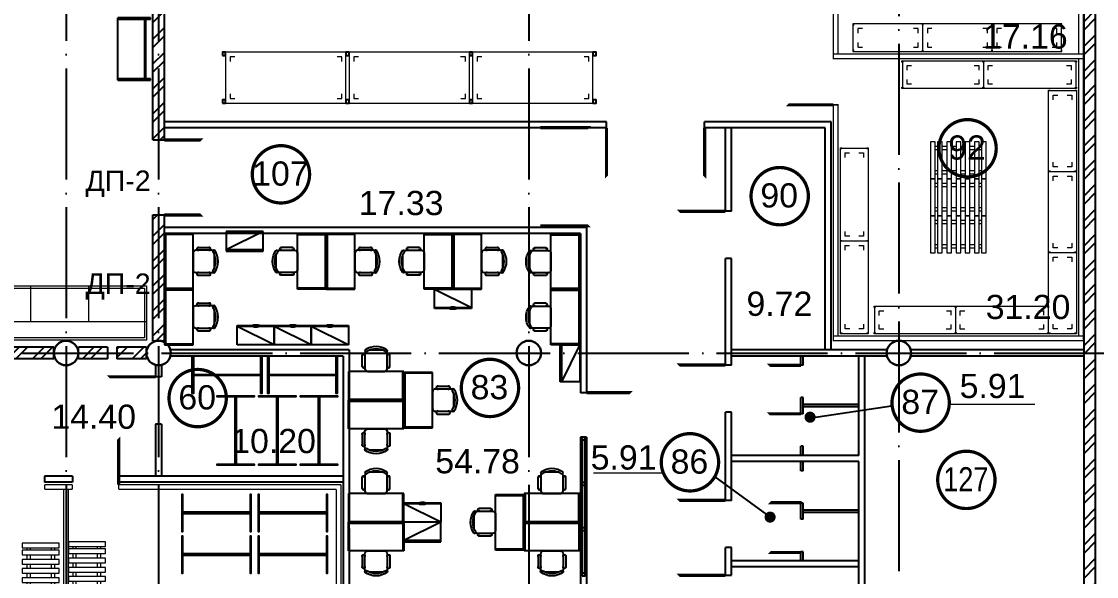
# Model space of a CAD drawing. Extents: x -4497 to 351150, y -50 to 322254.
# Drawn here: x 139805 to 163039, y 121256 to 133254 of the extents above; entities that cross this region are included whole.
import ezdxf
from ezdxf.enums import TextEntityAlignment as Align

# ---------------------------------------------------------------- set-up
doc = ezdxf.new("R2010")
doc.units = 0
doc.header["$LTSCALE"] = 100
doc.linetypes.add('ACAD_ISO04W100', pattern=[30, 24, -3, 0, -3])
doc.layers.get('0').update_dxf_attribs({"linetype": 'CONTINUOUS'})
for name, color, linetype in [('axis', 40, 'CONTINUOUS'), ('brick', 12, 'CONTINUOUS'), ('COLON', 5, 'CONTINUOUS'), ('COOL', 4, 'CONTINUOUS'), ('DIM', 130, 'CONTINUOUS'), ('DOORS', 8, 'CONTINUOUS'), ('DRAW', 255, 'CONTINUOUS'), ('EEE', 7, 'CONTINUOUS'), ('furn', 54, 'CONTINUOUS'), ('furn2', 252, 'CONTINUOUS'), ('GKL', 5, 'CONTINUOUS'), ('Glass', 4, 'CONTINUOUS'), ('production', 30, 'CONTINUOUS'), ('S', 2, 'CONTINUOUS'), ('TEXT', 2, 'CONTINUOUS')]:
    doc.layers.add(name, color=color, linetype=linetype)
doc.layers.add('OBORUD', color=7, linetype='CONTINUOUS', true_color=0x83639d)
doc.layers.add('refr', color=150, linetype='CONTINUOUS', lineweight=15)
doc.styles.add('ARIEL-17.5', font='arial.ttf', dxfattribs={"height": 15})
doc.styles.add('GENERATED_STYLE_1', font='arial.ttf')
pattern_1 = [(45, (-3600, 82000), (-269.4077, 269.4077), []), (45, (-3420.4, 82000), (-269.4077, 269.4077), [])]

# ---------------------------------------------------------------- blocks, each defined once
blk = doc.blocks.new('A$C194C6981')
at = {"layer": 'TEXT', "color": 6, "linetype": 'Continuous', "lineweight": 20, "style": 'ARIEL-17.5', "width": 0.998875}
blk.add_text('ДП-2', height=441.5, dxfattribs=at).set_placement((-953, 890))
blk = doc.blocks.new('A$C4F6B250D')
at = {"layer": 'DRAW'}
h = blk.add_hatch(dxfattribs=at)
h.set_pattern_fill('ANSI32', color=256, scale=40, style=0)
h.set_pattern_definition([(45, (-142769.3, -126087.17), (-269.4077, 269.4077), []), (45, (-142589.7, -126087.17), (-269.4077, 269.4077), [])])
h.paths.add_polyline_path([(125, 2985), (0, 2985), (0, 265), (125, 265)])
h.paths.add_polyline_path([(0, 2985), (-125, 2985), (-125, 265), (0, 265)])
at = {"layer": 'brick'}
for p, q in [((-125, 4605), (125, 4605)), ((-125, 2985), (125, 2985))]:
    blk.add_line(p, q, dxfattribs=at)
at = {"layer": 'DOORS', "color": 1, "flags": 128}
blk.add_lwpolyline([(125, 2985, 70, 70, 0), (935, 2985, 0, 0, 0), (125, 3795, 0, 0, 0), (935, 4605, 70, 70, 0), (125, 4605, 70, 70, 0)], format="xyseb", dxfattribs=at)
at = {"layer": 'Glass'}
blk.add_blockref('A$C194C6981', (-628, 2613), dxfattribs=at)
blk = doc.blocks.new('Pallete 120-80')
at = {"layer": 'furn2', "color": 0, "linetype": 'ByBlock', "lineweight": 0, "ltscale": 1000}
for p, q in [((-50, 757), (-50, -43)), ((50, 757), (-50, 757)), ((50, -43), (50, 757)), ((100, 757), (100, -43)), ((200, 757), (100, 757)), ((200, -43), (200, 757)), ((300, 757), (300, -43)), ((400, 757), (300, 757)), ((400, -43), (400, 757)), ((500, 757), (500, -43)), ((600, 757), (500, 757)), ((600, -43), (600, 757)), ((700, 757), (700, -43)), ((800, 757), (700, 757)), ((800, -43), (800, 757)), ((900, 757), (900, -43)), ((1000, 757), (900, 757)), ((1000, -43), (1000, 757)), ((1050, 757), (1050, -43)), ((1150, 757), (1050, 757)), ((1150, -43), (1150, 757)), ((100, 657), (50, 657)), ((100, 587), (50, 587)), ((300, 657), (200, 657)), ((300, 587), (200, 587)), ((500, 657), (400, 657)), ((500, 587), (400, 587)), ((700, 657), (600, 657)), ((700, 587), (600, 587)), ((900, 657), (800, 657)), ((900, 587), (800, 587)), ((1050, 657), (1000, 657)), ((1050, 587), (1000, 587)), ((100, 127), (50, 127)), ((100, 57), (50, 57)), ((300, 127), (200, 127)), ((300, 57), (200, 57)), ((500, 127), (400, 127)), ((500, 57), (400, 57)), ((700, 127), (600, 127)), ((700, 57), (600, 57)), ((900, 127), (800, 127)), ((900, 57), (800, 57)), ((1050, 127), (1000, 127)), ((1050, 57), (1000, 57)), ((-50, -43), (50, -43)), ((100, -43), (200, -43)), ((300, -43), (400, -43)), ((500, -43), (600, -43)), ((700, -43), (800, -43)), ((900, -43), (1000, -43)), ((1050, -43), (1150, -43))]:
    blk.add_line(p, q, dxfattribs=at)
blk = doc.blocks.new('Вішала для м’яса')
at = {"layer": 'production'}
blk.add_lwpolyline([(30, 15), (30, 500), (0, 500), (0, -500), (30, -500), (30, -15), (1970, -15), (1970, -500), (2000, -500), (2000, 500), (1970, 500), (1970, 15), (30, 15)], dxfattribs=at)
blk = doc.blocks.new('sklad 2000x600')
at = {"layer": 'furn2', "lineweight": 9}
for p, q in [((10, 570), (10, 30)), ((10, 570), (10, 30)), ((20, 600), (2000, 600)), ((110, 500), (210, 500)), ((110, 399), (110, 499)), ((1810, 500), (1910, 500)), ((1910, 501), (1910, 400)), ((2010, 570), (2010, 30)), ((2000, 0), (20, 0)), ((110, 100), (110, 200)), ((210, 100), (110, 100)), ((1910, 100), (1808, 100)), ((1910, 199), (1910, 100))]:
    blk.add_line(p, q, dxfattribs=at)
for points in [[(20, 600), (20, 570), (0, 570), (0, 600), (20, 600)], [(2020, 600), (2020, 570), (2000, 570), (2000, 600), (2020, 600)], [(20, 30), (20, 0), (0, 0), (0, 30), (20, 30)], [(2020, 30), (2020, 0), (2000, 0), (2000, 30), (2020, 30)]]:
    blk.add_lwpolyline(points, dxfattribs=at)
blk = doc.blocks.new('sklad 1750x600')
at = {"layer": 'furn2', "lineweight": 9}
for p, q in [((10, 570), (10, 30)), ((10, 570), (10, 30)), ((20, 600), (1750, 600)), ((110, 500), (210, 500)), ((110, 399), (110, 499)), ((1560, 500), (1660, 500)), ((1660, 501), (1660, 400)), ((1760, 570), (1760, 30)), ((1750, 0), (20, 0)), ((110, 100), (110, 200)), ((210, 100), (110, 100)), ((1660, 100), (1558, 100)), ((1660, 199), (1660, 100))]:
    blk.add_line(p, q, dxfattribs=at)
for points in [[(20, 600), (20, 570), (0, 570), (0, 600), (20, 600)], [(1770, 600), (1770, 570), (1750, 570), (1750, 600), (1770, 600)], [(20, 30), (20, 0), (0, 0), (0, 30), (20, 30)], [(1770, 30), (1770, 0), (1750, 0), (1750, 30), (1770, 30)]]:
    blk.add_lwpolyline(points, dxfattribs=at)
blk = doc.blocks.new('sklad 1500x600')
at = {"layer": 'furn2', "lineweight": 9}
for p, q in [((10, 570), (10, 30)), ((10, 570), (10, 30)), ((20, 600), (1500, 600)), ((110, 500), (210, 500)), ((110, 399), (110, 499)), ((1310, 500), (1410, 500)), ((1410, 501), (1410, 400)), ((1510, 570), (1510, 30)), ((110, 100), (110, 200)), ((210, 100), (110, 100)), ((1410, 100), (1308, 100)), ((1410, 199), (1410, 100)), ((1500, 0), (20, 0))]:
    blk.add_line(p, q, dxfattribs=at)
for points in [[(20, 600), (20, 570), (0, 570), (0, 600), (20, 600)], [(1520, 600), (1520, 570), (1500, 570), (1500, 600), (1520, 600)], [(20, 30), (20, 0), (0, 0), (0, 30), (20, 30)], [(1520, 30), (1520, 0), (1500, 0), (1500, 30), (1520, 30)]]:
    blk.add_lwpolyline(points, dxfattribs=at)
blk = doc.blocks.new('Cкладський стелаж 2600х1100')
at = {"layer": 'furn2', "lineweight": 9}
for p, q in [((70, 1100), (2670, 1100)), ((70, 0), (70, 1100)), ((170, 1000), (270, 1000)), ((170, 899), (170, 999)), ((2482, 1000), (2582, 1000)), ((2582, 1001), (2582, 900)), ((2670, 1100), (2670, 0)), ((2670, 0), (70, 0)), ((170, 100), (170, 200)), ((270, 100), (170, 100)), ((2582, 100), (2480, 100)), ((2582, 199), (2582, 100))]:
    blk.add_line(p, q, dxfattribs=at)
at = {"layer": 'furn2'}
for points in [[(0, 1100), (70, 1100), (70, 1030), (0, 1030)], [(2670, 1100), (2740, 1100), (2740, 1030), (2670, 1030)], [(0, 70), (70, 70), (70, 0), (0, 0)], [(2670, 70), (2740, 70), (2740, 0), (2670, 0)]]:
    blk.add_lwpolyline(points, close=True, dxfattribs=at)
blk = doc.blocks.new('1200х600')
at = {"layer": 'furn'}
for p, q in [((0, 0), (1200, 0)), ((0, -620), (0, 0)), ((20, -620), (20, 0)), ((1180, 0), (1180, -620)), ((1200, 0), (1200, -620)), ((1200, -600), (0, -600)), ((1200, -620), (0, -620))]:
    blk.add_line(p, q, dxfattribs=at)
blk = doc.blocks.new('CHAIR7')
for p, q in [((20, 12), (3, 12)), ((5.1, 15), (17.9, 15)), ((0, 9), (0, -9)), ((23, -7.4), (23, 7.4)), ((3, -12), (20, -12)), ((5.1, -15), (17.9, -15))]:
    blk.add_line(p, q)
for centre, radius, start, end in [((3, 9), 3, 90, 180), ((5.6, 13.5), 1.56, 73.7398, 286.2602), ((17.4, 13.5), 1.56, 253.7398, 106.2602), ((20, 9), 3, 62.4156, 90), ((22.3, 11.1), 1.1, 53.3099, 212.0274), ((7, 0), 20, 323.1301, 36.8699), ((4.8, 0), 19.6, 327.5758, 32.4242), ((3, -9), 3, 180, 270), ((22.3, -11.1), 1.1, 147.9726, 306.6901), ((5.6, -13.5), 1.56, 73.7398, 286.2602), ((17.4, -13.5), 1.56, 253.7398, 106.2602), ((20, -9), 3, 270, 297.5844)]:
    blk.add_arc(centre, radius, start, end)
blk = doc.blocks.new('F_ref_375-118')
at = {"layer": 'refr', "linetype": 'ByBlock'}
for p, q in [((3749, 1179), (-1, 1179)), ((-1, 1179), (-1, -1)), ((3749, -1), (3749, 1179)), ((3749, 779), (-1, 779)), ((1249, 779), (1249, -1)), ((2499, 779), (2499, -1)), ((259, 83), (259, 373)), ((114, 228), (404, 228)), ((-1, -1), (3749, -1))]:
    blk.add_line(p, q, dxfattribs=at)
blk.add_lwpolyline([(49, 49), (3699, 49), (3699, 1129), (49, 1129)], close=True, dxfattribs=at)
blk.add_circle((259, 228), 145, dxfattribs=at)
blk = doc.blocks.new('Колумб 01 1330х610')
at = {"layer": 'furn2', "color": 7}
for p, q in [((0, -710), (0, 0)), ((0, 0), (30, 0)), ((30, 0), (30, -710)), ((1322, -710), (1322, 0)), ((1322, 0), (1352, 0)), ((1352, 0), (1352, -710)), ((15, -100), (15, -610)), ((15, -120), (1345, -120)), ((1337, -100), (1337, -610)), ((1352, -710), (1352, -10)), ((0, -710), (1352, -710))]:
    blk.add_line(p, q, dxfattribs=at)
at = {"layer": 'furn2', "color": 0, "lineweight": 0}
blk.add_line((1352, -100), (0, -100), dxfattribs=at)
at = {"layer": 'furn2', "color": 7}
blk.add_lwpolyline([(0, -100), (15, -610), (30, -100), (1322, -100), (1337, -610), (1352, -100)], dxfattribs=at)
blk = doc.blocks.new('box95-45')
at = {"layer": 'furn'}
for p, q in [((781, 400), (-19, 400)), ((-19, 400), (-19, -20)), ((-17, 376), (781, 376)), ((-17, -19), (781, 376)), ((781, -20), (781, 400)), ((-19, -20), (781, -20))]:
    blk.add_line(p, q, dxfattribs=at)
blk.add_ellipse((380, 388), major_axis=(74.3, 0), ratio=0.260869, dxfattribs=at)
blk = doc.blocks.new('A$C125E3969')
at = {"layer": 'furn'}
for name, p, rotation in [('box95-45', (108239, 18605, 0), 180), ('1200х600', (109000, 17380, 0), 90), ('1200х600', (111740, 17380, 0), 90), ('1200х600', (114480, 17375, 0), 90), ('1200х600', (114480, 16175, 0), 90), ('1200х600', (111300, 14361, 0), 180), ('1200х600', (113280, 11741, 0), 90), ('1200х600', (111300, 11721, 0), 180), ('box95-45', (112081, 12321, 0), 180), ('1200х600', (115100, 11721, 0), 180)]:
    blk.add_blockref(name, p, dxfattribs=dict(at, rotation=rotation))
at = {"layer": 'furn', "xscale": -1}
for name, p, rotation in [('1200х600', (106745, 17380, 0), 270), ('1200х600', (110240, 17380, 0), 270), ('1200х600', (112980, 17380, 0), 270), ('1200х600', (106745, 16180, 0), 270), ('box95-45', (111979, 17360, 0), 180), ('box95-45', (115080, 16156, 0), 90), ('1200х600', (111920, 14381, 0), 270)]:
    blk.add_blockref(name, p, dxfattribs=dict(at, rotation=rotation))
at = {"layer": 'furn', "yscale": 20, "zscale": 20}
for p, xscale in [((106745, 17980, 0), 20), ((109000, 17980, 0), -20), ((110240, 17980, 0), 20), ((111740, 17980, 0), -20), ((112980, 17980, 0), 20), ((114480, 17975, 0), -20), ((106745, 16780, 0), 20), ((114480, 16775, 0), -20), ((111920, 14981, 0), 20), ((113280, 12341, 0), -20)]:
    blk.add_blockref('CHAIR7', p, dxfattribs=dict(at, xscale=xscale))
at = {"layer": 'furn', "xscale": -1}
for name, p in [('box95-45', (108481, 16197, 0)), ('box95-45', (109281, 16197, 0)), ('box95-45', (110081, 16197, 0)), ('1200х600', (111300, 15601, 0)), ('1200х600', (111300, 12961, 0)), ('1200х600', (115100, 12961, 0)), ('box95-45', (112081, 12361, 0))]:
    blk.add_blockref(name, p, dxfattribs=at)
at = {"layer": 'furn', "yscale": 20, "zscale": 20, "rotation": 90}
for p, xscale in [((110700, 15601, 0), 20), ((110700, 14361, 0), -20), ((110700, 12961, 0), 20), ((114500, 12961, 0), 20), ((110700, 11721, 0), -20), ((114500, 11721, 0), -20)]:
    blk.add_blockref('CHAIR7', p, dxfattribs=dict(at, xscale=xscale))
at = {"layer": 'furn2', "color": 0, "lineweight": 0, "xscale": -1}
for name, p, rotation in [('Колумб 01 1330х610', (105825, 21896, -1), 270), ('sklad 1500x600', (121004, 23115), 180), ('sklad 1500x600', (122504, 23115), 180), ('sklad 1500x600', (124004, 23115), 180), ('Cкладський стелаж 2600х1100', (107377, 22500), 180), ('Cкладський стелаж 2600х1100', (110047, 22500), 180), ('Cкладський стелаж 2600х1100', (112717, 22500), 180)]:
    blk.add_blockref(name, p, dxfattribs=dict(at, rotation=rotation))
at = {"layer": 'furn2', "color": 0, "lineweight": 0}
for name, p in [('sklad 1750x600', (122065, 21715)), ('sklad 2000x600', (123815, 21715)), ('sklad 1750x600', (121465, 16415)), ('sklad 2000x600', (123215, 16415))]:
    blk.add_blockref(name, p, dxfattribs=at)
at = {"layer": 'furn2', "color": 0, "lineweight": 0, "rotation": 90}
for name, p in [('sklad 1750x600', (125835, 19915)), ('sklad 2000x600', (121335, 18415)), ('sklad 1750x600', (125835, 18165)), ('sklad 2000x600', (121335, 16415)), ('sklad 1750x600', (125835, 16415))]:
    blk.add_blockref(name, p, dxfattribs=at)
at = {"layer": 'furn2'}
for p in [(122735, 19808), (122735, 19008), (122735, 18208)]:
    blk.add_blockref('Pallete 120-80', p, dxfattribs=at)
for p, rotation in [((103807, 10738), 90), ((104093, 11865), 270)]:
    blk.add_blockref('Pallete 120-80', p, dxfattribs=dict(at, rotation=rotation))
at = {"layer": 'production', "color": 94, "lineweight": 0}
for p, xscale, yscale in [((108228, 15526, -20), -0.75, 0.8000000000465661), ((109858, 15526, -20), -0.75, 0.8000000000465661), ((106500, 12544), 0.75, 0.7999999998137355), ((108150, 12544), 0.75, 0.7999999998137355), ((106500, 11644), 0.75, 0.7999999998137355), ((108150, 11644), 0.75, 0.7999999998137355)]:
    blk.add_blockref('Вішала для м’яса', p, dxfattribs=dict(at, xscale=xscale, yscale=yscale))
at = {"layer": 'production', "color": 94, "lineweight": 0, "xscale": -0.75, "yscale": 0.8000000000465661, "rotation": 90}
for p in [(107665, 15073, -20), (108565, 15073, -20), (109465, 15073, -20)]:
    blk.add_blockref('Вішала для м’яса', p, dxfattribs=at)
at = {"layer": 'refr', "xscale": -1, "rotation": 180}
blk.add_blockref('F_ref_375-118', (101992, 17454), dxfattribs=at)
at = {"layer": 'refr', "color": 5, "lineweight": 0, "style": 'GENERATED_STYLE_1'}
for p in [(31750, 11184, 0), (26627, 8259, 0), (27247, 8259, 0)]:
    blk.add_attdef('txt', text='', height=120, dxfattribs=at).set_placement(p, align=Align.BOTTOM_LEFT)

msp = doc.modelspace()

# ---------------------------------------------------------------- hatches: boundary and pattern name
at = {"layer": 'DRAW'}
h = msp.add_hatch(dxfattribs=at)
h.set_pattern_fill('ANSI32,_O', color=256, scale=40)
h.set_pattern_definition([(45, (-2823.42, 92669), (-269.4077, 269.4077), []), (45, (-2643.82, 92669), (-269.4077, 269.4077), [])])
h.paths.add_polyline_path([(162769.3, 119565.2), (163019.3, 119565.2), (163019.3, 157962.2), (162769.3, 157962.2), (162769.3, 119565.2)])
h = msp.add_hatch(dxfattribs=at)
h.set_pattern_fill('ANSI32,_O', color=256, scale=40)
h.set_pattern_definition(pattern_1)
h.paths.add_polyline_path([(142535.6, 126212.2), (141864.9, 126212.2), (141864.9, 125962.2), (142535.6, 125962.2, -0.123425), (142504.3, 126087.2, -0.123425)])
edge = h.paths.add_edge_path()
edge.add_line((142644.3, 130702.2), (142894.3, 130702.2))
edge.add_line((142894.3, 130702.2), (142894.3, 141853.5))
edge.add_arc((142769.3, 142087.2), 265, 241.85542, 298.14458, ccw=False)
edge.add_line((142644.3, 141853.5), (142644.3, 130702.2))
h = msp.add_hatch(dxfattribs=at)
h.set_pattern_fill('ANSI32,_O', color=256, scale=40)
h.set_pattern_definition(pattern_1)
h.paths.add_polyline_path([(140535.6, 126212.2, 0.123425), (140504.3, 126087.2, 0.123425), (140535.6, 125962.2), (134304.3, 125962.2), (134304.3, 126212.2)])
h.paths.add_polyline_path([(132535.6, 126212.2, 0.123425), (132504.3, 126087.2, 0.123425), (132535.6, 125962.2), (129533.3, 125962.2), (131534.3, 125962.2), (131534.3, 126212.2)])
h.paths.add_polyline_path([(141664.9, 126212.2), (141003, 126212.2, -0.123425), (141034.3, 126087.2, -0.123425), (141003, 125962.2), (141664.9, 125962.2)])
h.paths.add_polyline_path([(128534.3, 125962.2), (128253.3, 125962.2), (128253.3, 126212.2), (128534.3, 126212.2)])
h.paths.add_polyline_path([(133284.3, 125962.2), (133003, 125962.2, 0.123425), (133034.3, 126087.2, 0.123425), (133003, 126212.2), (133284.3, 126212.2), (133284.3, 125962.2)])

# ---------------------------------------------------------------- linework, layer by layer
at = {"layer": 'axis', "linetype": 'ACAD_ISO04W100'}
for p, q in [((140769.3, 318243.4), (140769.3, 84615.2)), ((142769.3, 318243.4), (142769.3, 84615.2)), ((150769.3, 318243.4), (150769.3, 84615.2)), ((158769.3, 189772.2), (158769.3, 84615.2)), ((-1176.8, 126087.2), (272433.1, 126087.2))]:
    msp.add_line(p, q, dxfattribs=at)
at = {"layer": 'brick', "linetype": 'Continuous'}
for points in [[(162769.3, 119567.2), (162769.3, 191962.2)], [(163019.3, 119567.2), (163019.3, 157962.2)], [(142644.3, 130692.2), (142644.3, 141853.5)], [(142894.3, 130692.2), (142894.3, 141853.5)], [(142644.3, 126352.2), (142644.3, 129072.2)], [(142894.3, 126352.2), (142894.3, 129072.2)], [(140504.3, 126212.2), (134304.3, 126212.2)], [(141664.9, 126212.2), (141034.3, 126212.2)], [(142504.3, 126212.2), (141864.9, 126212.2)], [(140504.3, 125962.2), (134304.3, 125962.2)], [(141664.9, 125962.2), (141034.3, 125962.2)], [(142504.3, 125962.2), (141864.9, 125962.2)]]:
    msp.add_lwpolyline(points, dxfattribs=at)
at = {"layer": 'brick', "flags": 128}
for points in [[(140504.3, 125962.2), (140504.3, 126212.2)], [(141034.3, 125962.2), (141034.3, 126212.2)], [(142504.3, 125962.2), (142504.3, 126212.2)], [(142644.3, 126352.2), (142894.3, 126352.2)]]:
    msp.add_lwpolyline(points, dxfattribs=at)
at = {"layer": 'brick', "elevation": 0, "flags": 128}
for points in [[(141664.9, 126212.2), (141664.9, 125962.2)], [(141864.9, 126212.2), (141864.9, 125962.2)]]:
    msp.add_lwpolyline(points, dxfattribs=at)
at = {"layer": 'COLON', "lineweight": 30}
for points in [[(140504.3, 126087.2, 1), (141034.3, 126087.2, 1)], [(142504.3, 126087.2, 1), (143034.3, 126087.2, 1)], [(150504.3, 126087.2, 1), (151034.3, 126087.2, 1)], [(158504.3, 126087.2, 1), (159034.3, 126087.2, 1)]]:
    msp.add_lwpolyline(points, format="xyb", close=True, dxfattribs=at)
at = {"layer": 'COOL'}
for points in [[(162654.3, 132552.2, 29.6, 29.6, 0), (162754.3, 132552.2, 29.6, 29.6, 0), (162754.3, 135852.2, 29.6, 29.6, 0), (162654.3, 135852.2, 29.6, 29.6, 0)], [(157354.3, 132552.2, 29.6, 29.6, 0), (157454.3, 132552.2, 29.6, 29.6, 0), (157454.3, 133702.2, 29.6, 29.6, 0), (157354.3, 133702.2, 29.6, 29.6, 0)], [(162654.3, 126452.2, 29.6, 29.6, 0), (162754.3, 126452.2, 29.6, 29.6, 0), (162754.3, 132452.2, 29.6, 29.6, 0), (162654.3, 132452.2, 29.6, 29.6, 0)], [(157354.3, 126452.2, 29.6, 29.6, 0), (157454.3, 126452.2, 29.6, 29.6, 0), (157454.3, 131452.2, 29.6, 29.6, 0), (157354.3, 131452.2, 29.6, 29.6, 0)]]:
    msp.add_lwpolyline(points, format="xyseb", close=True, dxfattribs=at)
at = {"layer": 'COOL', "flags": 128}
for points in [[(157354.3, 131452.2, 70, 70, 0), (156354.3, 131452.2, 0, 0, 0), (157354.3, 132452.2, 0, 0, 0)], [(139304.3, 123242.2, 70, 70, 0), (139304.3, 124242.2, 0, 0, 0), (140304.3, 123242.2, 0, 0, 0)], [(141904.3, 123242.2, 70, 70, 0), (141904.3, 124242.2, 0, 0, 0), (140904.3, 123242.2, 0, 0, 0)], [(140304.3, 123142.2, 29.6, 29.6, 0), (140304.3, 123242.2, 0, 0, 0)], [(140304.3, 123242.2, 29.6, 29.6, 0), (140904.3, 123242.2, 0, 0, 0)], [(140304.3, 123142.2, 29.6, 29.6, 0), (140904.3, 123142.2, 0, 0, 0)], [(140904.3, 123142.2, 29.6, 29.6, 0), (140904.3, 123242.2, 0, 0, 0)], [(141904.3, 123242.2, 29.6, 29.6, 0), (146709.3, 123242.2, 0, 0, 0)], [(141904.3, 123142.2, 29.6, 29.6, 0), (141904.3, 123242.2, 0, 0, 0)], [(141904.3, 123142.2, 29.6, 29.6, 0), (146609.3, 123142.2, 0, 0, 0)], [(146609.3, 115817.2, 29.6, 29.6, 0), (146609.3, 123142.2, 0, 0, 0)], [(146709.3, 115817.2, 29.6, 29.6, 0), (146709.3, 123242.2, 0, 0, 0)]]:
    msp.add_lwpolyline(points, format="xyseb", dxfattribs=at)
for points in [[(162754.3, 132452.2, 29.6, 29.6, 0), (157354.3, 132452.2, 29.6, 29.6, 0), (157354.3, 132552.2, 29.6, 29.6, 0), (162754.3, 132552.2, 29.6, 29.6, 0)], [(162754.3, 126352.2, 29.6, 29.6, 0), (157354.3, 126352.2, 29.6, 29.6, 0), (157354.3, 126452.2, 29.6, 29.6, 0), (162754.3, 126452.2, 29.6, 29.6, 0)]]:
    msp.add_lwpolyline(points, format="xyseb", close=True, dxfattribs=at)
at = {"layer": 'COOL', "const_width": 29.6, "flags": 128}
for points in [[(140719.3, 118352.2), (140719.3, 123142.2)], [(140819.3, 118452.2), (140819.3, 123142.2)]]:
    msp.add_lwpolyline(points, dxfattribs=at)
at = {"layer": 'DOORS', "flags": 128}
for points in [[(151019.3, 128836.5, 70, 70, 0), (152079.3, 128836.5, 0, 0, 0), (151019.3, 129896.5, 0, 0, 0), (152079.3, 130956.5, 70, 70, 0), (151019.3, 130956.5, 70, 70, 0)], [(152449.3, 130952.2, 70, 70, 0), (152449.3, 129892.2, 0, 0, 0), (153509.3, 130952.2, 0, 0, 0), (154569.3, 129892.2, 70, 70, 0), (154569.3, 130952.2, 70, 70, 0)], [(155019.3, 129152.2, 70, 70, 0), (153999.3, 129152.2, 0, 0, 0), (155019.3, 128132.2, 0, 0, 0)], [(155019.3, 125827.2, 70, 70, 0), (153999.3, 125827.2, 0, 0, 0), (155019.3, 124807.2, 0, 0, 0)], [(156649.3, 125822.2, 70, 70, 0), (155949.3, 125822.2, 0, 0, 0), (156649.3, 125122.2, 0, 0, 0)], [(142704.3, 125572.2, 70, 70, 0), (141684.3, 125572.2, 0, 0, 0), (142704.3, 124552.2, 0, 0, 0)], [(156649.3, 124772.2, 70, 70, 0), (155949.3, 124772.2, 0, 0, 0), (156649.3, 124072.2, 0, 0, 0)], [(156669.3, 122849.7, 70, 70, 0), (155969.3, 122849.7, 0, 0, 0), (156669.3, 123554.7, 0, 0, 0)], [(155019.3, 122901.5, 70, 70, 0), (153999.3, 122901.5, 0, 0, 0), (155019.3, 121881.5, 0, 0, 0)], [(156669.3, 121774.7, 70, 70, 0), (155969.3, 121774.7, 0, 0, 0), (156669.3, 122474.7, 0, 0, 0)], [(155016.5, 121279, 70, 70, 0), (153996.5, 121279, 0, 0, 0), (155016.5, 120259, 0, 0, 0)]]:
    msp.add_lwpolyline(points, format="xyseb", dxfattribs=at)
at = {"layer": 'DOORS', "elevation": 0, "flags": 128}
msp.add_lwpolyline([(152019.3, 125228.2, 70, 70, 0), (152979.3, 125228.2, 0, 0, 0), (152019.3, 124268.2, 0, 0, 0)], format="xyseb", dxfattribs=at)
at = {"layer": 'EEE', "linetype": 'Continuous'}
for p, q in [((158606.1, 124934.4), (156874, 124677.5)), ((154790.6, 123410.4), (155985, 122539.6))]:
    msp.add_line(p, q, dxfattribs=at)
at = {"layer": 'EEE', "linetype": 'Continuous', "const_width": 70, "elevation": -0.2}
for points in [[(159632.9, 130512.9, 1), (160872.1, 130512.9, 1)], [(144793.2, 129950, 1), (146032.4, 129950, 1)], [(155572.8, 129477.7, 1), (156811.9, 129477.7, 1)], [(142993.6, 125112.9, 1), (144232.7, 125112.9, 1)], [(158619.2, 125014.1, 1), (159858.3, 125014.1, 1)], [(153633, 123724.5, 1), (154872.2, 123724.5, 1)], [(159606.8, 123344.4, 1), (160845.9, 123344.4, 1)]]:
    msp.add_lwpolyline(points, format="xyb", close=True, dxfattribs=at)
at = {"layer": 'EEE', "linetype": 'Continuous', "const_width": 70}
msp.add_lwpolyline([(149310.7, 125332.3, 1), (150549.9, 125332.3, 1)], format="xyb", close=True, dxfattribs=at)
at = {"layer": 'EEE', "linetype": 'Continuous', "const_width": 120, "flags": 128}
for points in [[(156788.7, 124699.1, 1), (156908.7, 124699.1, 1)], [(155925, 122539.6, 1), (156045, 122539.6, 1)]]:
    msp.add_lwpolyline(points, format="xyb", close=True, dxfattribs=at)
at = {"layer": 'GKL'}
for p, q in [((152449.3, 131082.2), (142894.3, 131082.2)), ((152449.3, 130952.2), (152449.3, 131082.2)), ((157304.3, 131082.2), (154569.3, 131082.2)), ((154569.3, 130952.2), (154569.3, 131082.2)), ((157304.3, 126152.2), (157304.3, 131082.2)), ((152449.3, 130952.2), (142894.3, 130952.2)), ((157174.3, 130952.2), (154569.3, 130952.2)), ((155019.3, 129152.2), (155019.3, 130952.2)), ((155149.3, 129152.2), (155149.3, 130952.2)), ((157174.3, 126152.2), (157174.3, 130952.2)), ((155149.3, 129152.2), (155019.3, 129152.2)), ((152019.3, 128802.2), (142894.3, 128802.2)), ((152019.3, 128802.2), (152019.3, 125228.2)), ((151889.3, 128672.2), (142894.3, 128672.2)), ((151889.3, 128672.2), (151889.3, 125228.2)), ((155149.3, 128132.2), (155019.3, 128132.2)), ((155019.3, 125827.2), (155019.3, 128132.2)), ((155149.3, 125827.2), (155149.3, 128132.2)), ((146889.3, 126152.2), (143026.2, 126152.2)), ((146759.3, 126022.2), (143026.2, 126022.2)), ((146759.3, 126022.2), (146759.3, 115867.2)), ((146889.3, 126152.2), (146889.3, 122422.2)), ((158512.4, 126152.2), (155149.3, 126152.2)), ((158512.4, 126022.2), (155149.3, 126022.2)), ((156649.3, 125822.2), (156649.3, 126022.2)), ((156699.3, 125822.2), (156699.3, 126022.2)), ((157899.3, 123872.2), (157899.3, 126022.2)), ((158029.3, 120262.2), (158029.3, 126022.2)), ((162769.3, 126152.2), (159026.2, 126152.2)), ((162769.3, 126022.2), (159026.2, 126022.2)), ((142704.3, 125822.2), (142704.3, 125572.2)), ((142834.3, 125822.2), (142704.3, 125822.2)), ((142834.3, 125822.2), (142834.3, 125572.2)), ((155149.3, 125827.2), (155019.3, 125827.2)), ((156699.3, 125822.2), (156649.3, 125822.2)), ((142834.3, 125572.2), (142704.3, 125572.2)), ((152019.3, 125228.2, 0), (151889.3, 125228.2, 0)), ((156699.3, 125122.2), (156649.3, 125122.2)), ((156649.3, 124772.2), (156649.3, 125122.2)), ((156699.3, 124772.2), (156699.3, 125122.2)), ((155149.3, 124807.2), (155019.3, 124807.2)), ((155019.3, 122902.2), (155019.3, 124807.2)), ((155149.3, 122902.2), (155149.3, 124807.2)), ((156699.3, 124772.2), (156649.3, 124772.2)), ((157899.3, 124972.2), (156699.3, 124972.2)), ((157899.3, 124922.2), (156699.3, 124922.2)), ((142834.3, 124552.2), (142704.3, 124552.2)), ((142704.3, 124552.2), (142704.3, 123422.2)), ((142834.3, 124552.2), (142834.3, 123422.2)), ((152019.3, 124268.2, 0), (151889.3, 124268.2, 0)), ((151889.3, 124268.2), (151889.3, 119397.3, 0)), ((152019.3, 124268.2), (152019.3, 119397.3, 0)), ((156649.3, 123872.2), (156649.3, 124072.2)), ((156699.3, 124072.2), (156649.3, 124072.2)), ((156699.3, 123872.2), (156699.3, 124072.2)), ((157899.3, 123872.2), (155149.3, 123872.2)), ((157899.3, 123742.2), (155149.3, 123742.2)), ((156649.3, 123542.2), (156649.3, 123742.2)), ((156699.3, 123542.2), (156699.3, 123742.2)), ((157899.3, 120262.2), (157899.3, 123742.2)), ((140304.3, 123422.2), (140304.3, 123292.2)), ((140904.3, 123422.2), (140304.3, 123422.2)), ((140904.3, 123422.2), (140904.3, 123292.2)), ((146759.3, 123422.2), (141904.3, 123422.2)), ((141904.3, 123422.2), (141904.3, 123292.2)), ((156699.3, 123542.2), (156649.3, 123542.2)), ((140904.3, 123292.2), (140304.3, 123292.2)), ((146759.3, 123292.2), (141904.3, 123292.2)), ((155149.3, 122902.2), (155019.3, 122902.2)), ((156699.3, 122842.2), (156649.3, 122842.2)), ((156649.3, 122492.2), (156649.3, 122842.2)), ((156699.3, 122492.2), (156699.3, 122842.2)), ((157899.3, 122692.2), (156699.3, 122692.2)), ((156699.3, 122492.2), (156649.3, 122492.2)), ((157899.3, 122642.2), (156699.3, 122642.2)), ((146889.3, 122292.2), (146889.3, 115997.2)), ((155149.3, 121882.2), (155019.3, 121882.2)), ((155019.3, 121282.2), (155019.3, 121882.2)), ((155149.3, 121282.2), (155149.3, 121882.2)), ((156649.3, 121592.2), (156649.3, 121792.2)), ((156699.3, 121792.2), (156649.3, 121792.2)), ((156699.3, 121592.2), (156699.3, 121792.2)), ((157899.3, 121592.2), (155149.3, 121592.2)), ((155019.3, 121282.2), (155149.3, 121282.2)), ((157899.3, 121462.2), (155149.3, 121462.2))]:
    msp.add_line(p, q, dxfattribs=at)
at = {"layer": 'Glass'}
for p, q in [((151924.3, 124208.2, 0), (151924.3, 121328.2, 0)), ((151984.3, 121328.2, 0), (151984.3, 124208.2, 0))]:
    msp.add_line(p, q, dxfattribs=at)
at = {"layer": 'Glass', "elevation": 0}
for points in [[(151924.3, 124208.2), (151984.3, 124208.2), (151984.3, 124268.2), (151924.3, 124268.2)], [(151924.3, 123228.2), (151984.3, 123228.2), (151984.3, 123288.2), (151924.3, 123288.2)], [(151924.3, 122248.2), (151984.3, 122248.2), (151984.3, 122308.2), (151924.3, 122308.2)], [(151924.3, 121268.2), (151984.3, 121268.2), (151984.3, 121328.2), (151924.3, 121328.2)]]:
    msp.add_lwpolyline(points, close=True, dxfattribs=at)
at = {"layer": 'S', "linetype": 'Continuous', "lineweight": 20}
for p, q in [((159879.2, 124983.4), (161703.1, 124983.4)), ((153674.5, 123488.7), (152166.8, 123488.7))]:
    msp.add_line(p, q, dxfattribs=at)

# ---------------------------------------------------------------- block references
at = {"layer": 'DIM'}
msp.add_blockref('A$C4F6B250D', (142769.3, 126087.2), dxfattribs=at)
at = {"layer": 'Glass'}
msp.add_blockref('A$C194C6981', (142141.8, 126474.7), dxfattribs=at)
at = {"layer": 'OBORUD'}
msp.add_blockref('A$C125E3969', (36769.3, 110087.2), dxfattribs=at)

# ---------------------------------------------------------------- texts
at = {"layer": 'EEE', "linetype": 'Continuous', "style": 'ARIEL-17.5'}
for s, p in [('92', (160241.3, 130529.6, -0.2)), ('107', (145401.6, 129966.8, -0.2)), ('90', (156181.1, 129494.4, -0.2)), ('83', (149919.1, 125349)), ('60', (143602, 125129.6, -0.2)), ('87', (159227.6, 125030.8, -0.2)), ('86', (154241.4, 123741.2, -0.2))]:
    msp.add_text(s, height=523.25, dxfattribs=at).set_placement(p, align=Align.MIDDLE)
at = {"layer": 'EEE', "linetype": 'Continuous', "style": 'ARIEL-17.5', "width": 0.8}
msp.add_text('127', height=523.25, dxfattribs=at).set_placement((160215.1, 123361.2, -0.2), align=Align.MIDDLE)
at = {"layer": 'S', "linetype": 'Continuous', "lineweight": 20, "style": 'ARIEL-17.5'}
for s, p in [('17.16', (161502, 132668)), ('17.33', (148012.3, 129068.4)), ('9.72', (156186, 126890.4)), ('31.20', (161560.4, 126821.2)), ('5.91', (160793.1, 125113.3)), ('14.40', (141365.2, 124448)), ('10.20', (145253.6, 123922.9)), ('5.91', (152818.7, 123567.5)), ('54.78', (149662.3, 123485.4))]:
    msp.add_text(s, height=523.25, dxfattribs=at).set_placement(p, align=Align.CENTER)

doc.saveas('drawing.dxf')
